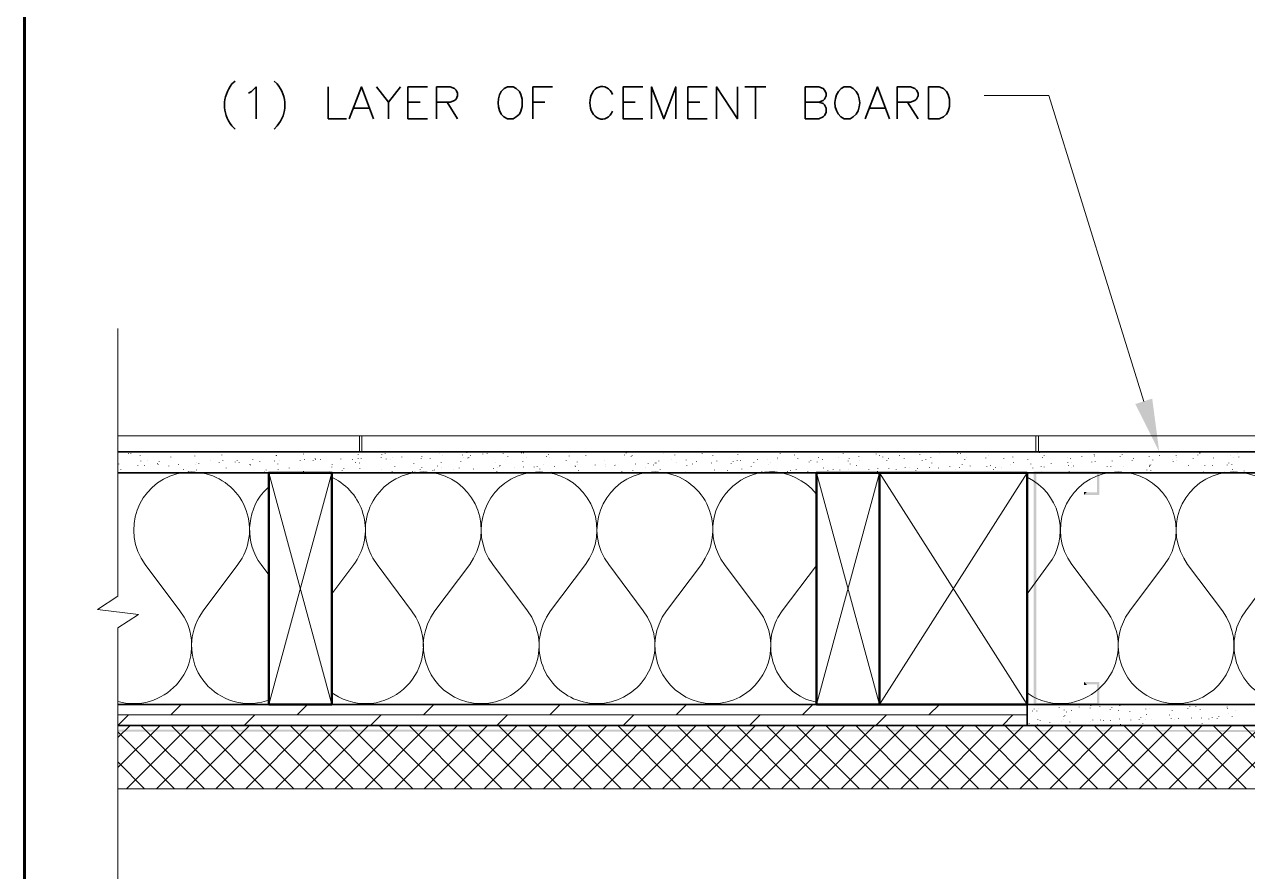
# Model space of a CAD drawing. Header units: inches. Extents: x 5 to 516, y -193 to 129.
# Drawn here: x 9.77 to 24.3, y 15.99 to 26.05 of the extents above; entities that cross this region are included whole.
import ezdxf

# ---------------------------------------------------------------- set-up
doc = ezdxf.new("R2010")
doc.units = ezdxf.units.IN
doc.header["$MEASUREMENT"] = 0
doc.layers.add('PDF_Geometry', color=7, linetype='Continuous')
doc.layers.add('PDF_Solid Fills', color=7, linetype='Continuous')

msp = doc.modelspace()

# ---------------------------------------------------------------- hatches: boundary and pattern name
at = {"layer": 'PDF_Solid Fills', "transparency": 33554559}
for points in [[(21.7569589, 17.9643336), (22.5069589, 17.9943336), (21.7869589, 17.9943336), (21.7569589, 20.7443351)], [(22.5369611, 20.744335), (21.7869611, 20.714335), (22.5069611, 20.714335), (22.5369611, 20.4643338)], [(22.3536251, 20.464335), (22.3836251, 20.494335), (22.3836272, 20.4943338), (22.3836272, 20.5010004), (22.3536272, 20.5010004), (22.3536251, 20.5010017)], [(22.5369611, 20.464335), (22.5069611, 20.494335), (22.3836256, 20.4943338), (22.3536278, 20.464335)], [(22.3536251, 18.2443336), (22.3836251, 18.2143336), (22.5069606, 18.2143348), (22.5369584, 18.2443336)], [(33.6269685, 17.6510006), (33.6269685, 17.6743339), (10.8836331, 17.6776663), (10.8836331, 17.6543339)]]:
    msp.add_hatch(color=256, dxfattribs=at).paths.add_polyline_path(points)

# ---------------------------------------------------------------- linework, layer by layer
at = {"layer": 'PDF_Geometry', "lineweight": 60}
for points in [[(144.7703083, 5.7343364), (144.7703083, 95.731007), (9.7736341, 95.731007), (9.7736341, 5.7343364)], [(136.7703009, 28.2343348), (9.7736273, 28.2343348), (9.7736273, 5.734333), (144.7703015, 5.734333)]]:
    msp.add_lwpolyline(points, dxfattribs=at)
at = {"layer": 'PDF_Geometry', "lineweight": 35}
for points in [[(12.2736275, 25.3776688), (12.2369608, 25.3443355)], [(12.4336346, 25.2343346), (12.4703012, 25.2543346), (12.5236346, 25.3076679), (12.5236346, 24.9310012)], [(12.7369658, 25.3776688), (12.7736324, 25.3443355)], [(13.3803035, 25.3076683), (13.3803035, 24.9310016), (13.5969702, 24.9310016)], [(13.6303035, 24.9310017), (13.7736368, 25.3076684), (13.9169702, 24.9310017)], [(13.9536271, 25.3076683), (14.0969604, 25.1276683), (14.0969604, 24.9310016)], [(14.2369659, 25.3076683), (14.0969659, 25.1276683)], [(14.5602922, 24.9310017), (14.3269588, 24.9310017), (14.3269588, 25.3076684), (14.5602922, 25.3076684)], [(14.6669654, 24.9310017), (14.6669654, 25.3076684), (14.8269654, 25.3076684), (14.8802987, 25.2876684), (14.9002987, 25.2710017), (14.9169654, 25.234335), (14.9169654, 25.2010017), (14.9002987, 25.164335), (14.8802987, 25.1476684), (14.8269654, 25.1276684), (14.6669654, 25.1276684)], [(15.5069584, 24.9310016), (15.5769584, 24.9310016), (15.6136251, 24.9510016), (15.6502917, 24.9843349), (15.6669584, 25.0210016), (15.6836251, 25.0743349), (15.6836251, 25.164335), (15.6669584, 25.2176683), (15.6502917, 25.254335), (15.6136251, 25.2876683), (15.5769584, 25.3076683), (15.5069584, 25.3076683), (15.4702917, 25.2876683), (15.433625, 25.254335)], [(15.8103031, 24.9310017), (15.8103031, 25.3076684), (16.0436365, 25.3076684)], [(17.1136371, 24.9310017), (16.8803038, 24.9310017), (16.8803038, 25.3076684), (17.1136371, 25.3076684)], [(17.2202967, 24.9310017), (17.2202967, 25.3076684), (17.3636301, 24.9310017), (17.5069634, 25.3076684), (17.5069634, 24.9310017)], [(17.8802962, 24.9310017), (17.6502962, 24.9310017), (17.6502962, 25.3076684), (17.8802962, 25.3076684)], [(17.9903028, 24.9310017), (17.9903028, 25.3076684), (18.2403028, 24.9310017), (18.2403028, 25.3076684)], [(18.3269592, 25.3076683), (18.5769592, 25.3076683)], [(18.4536275, 25.3076683), (18.4536275, 24.9310016)], [(19.043634, 24.9310017), (19.043634, 25.3076684), (19.203634, 25.3076684), (19.2569674, 25.2876684), (19.273634, 25.2710017), (19.293634, 25.234335), (19.293634, 25.2010017), (19.273634, 25.164335), (19.2569674, 25.1476684), (19.203634, 25.1276684), (19.043634, 25.1276684)], [(19.6136254, 25.2876683), (19.5769587, 25.3076683), (19.5069587, 25.3076683), (19.470292, 25.2876683), (19.4369587, 25.254335)], [(19.7569587, 24.9310017), (19.9002921, 25.3076684), (20.0436254, 24.9310017)], [(20.133627, 24.9310017), (20.133627, 25.3076684), (20.2936271, 25.3076684), (20.3469604, 25.2876684), (20.3636271, 25.2710017), (20.3836271, 25.234335), (20.3836271, 25.2010017), (20.3636271, 25.164335), (20.3469604, 25.1476684), (20.2936271, 25.1276684), (20.133627, 25.1276684)], [(14.3269588, 25.1276688), (14.4702922, 25.1276688)], [(14.7936337, 25.1276688), (14.916967, 24.9310021)], [(15.8103031, 25.1276688), (15.9536365, 25.1276688)], [(16.8803038, 25.1276688), (17.0236371, 25.1276688)], [(17.6502962, 25.1276688), (17.7936296, 25.1276688)], [(19.2036275, 25.1276688), (19.2569609, 25.1110022), (19.2736275, 25.0943355), (19.2936275, 25.0576688), (19.2936275, 25.0043355), (19.2736275, 24.9676688), (19.2569609, 24.9510021), (19.2036275, 24.9310021), (19.0436275, 24.9310021)], [(20.2569588, 25.1276688), (20.3836254, 24.9310021)], [(13.6836347, 25.0576683), (13.8636347, 25.0576683)], [(19.8103035, 25.0576683), (19.9903035, 25.0576683)], [(12.2369608, 24.8443355), (12.2736275, 24.8076688)], [(12.7736324, 24.8443355), (12.7369658, 24.8076688)], [(19.5069587, 24.9310016), (19.5769587, 24.9310016), (19.6136254, 24.9510016)], [(33.6369647, 20.9776678), (10.8836297, 20.9776678)], [(33.6369647, 20.7276678), (10.8836297, 20.7276678)], [(33.6369647, 17.9776676), (10.8836297, 17.9776676)], [(21.6769621, 17.9776676), (21.6769621, 17.7276676)], [(33.6369647, 17.7276676), (10.8836297, 17.7276676)]]:
    msp.add_lwpolyline(points, dxfattribs=at)
msp.add_lwpolyline([(20.5069588, 24.9310017), (20.5069588, 25.3076684), (20.6336255, 25.3076684), (20.6869588, 25.2876684), (20.7202921, 25.254335), (20.7402921, 25.2176684), (20.7569588, 25.164335), (20.7569588, 25.074335), (20.7402921, 25.0210017), (20.7202921, 24.984335), (20.6869588, 24.9510017), (20.6336255, 24.9310017)], close=True, dxfattribs=at)
at = {"layer": 'PDF_Geometry', "lineweight": 15}
for points in [[(23.0636267, 21.574334), (21.9369599, 25.2076677), (21.16696, 25.2076677)], [(10.8836263, 22.4410011), (10.8836263, 19.2610007), (10.640293, 19.1043341), (11.1269597, 19.0443342), (10.8836263, 18.8876675), (10.8836263, 13.4443336)], [(10.8836263, 21.1643337), (33.6369614, 21.1643337)], [(13.7502986, 21.1643337), (13.7502986, 20.977667)], [(13.7803008, 21.1643337), (13.7803008, 20.977667)], [(21.783638, 21.1643337), (21.783638, 20.977667)], [(21.8136266, 21.1643337), (21.8136266, 20.977667)], [(10.9969618, 20.9743346), (10.9969618, 20.977668)], [(11.0102946, 20.9543354), (11.0102946, 20.9576688)], [(11.0369602, 20.9543354), (11.0369602, 20.9576688)], [(11.1469591, 20.9276665), (11.1469591, 20.9309998)], [(11.4736329, 20.9676682), (11.4736329, 20.9710016)], [(11.5102947, 20.9143337), (11.5102947, 20.917667)], [(11.5436334, 20.9676682), (11.5436334, 20.9710016)], [(11.79697, 20.9243333), (11.79697, 20.9276666)], [(11.9336345, 20.9710014), (11.9336345, 20.9743348)], [(12.1169706, 20.9376677), (12.1169706, 20.9410011)], [(12.2902969, 20.9710014), (12.2902969, 20.9743348)], [(12.7636313, 20.9276665), (12.7636313, 20.9309998)], [(12.7669679, 20.9343345), (12.7669679, 20.9376679)], [(13.0869685, 20.9476673), (13.0869685, 20.9510007)], [(13.7369658, 20.9443341), (13.7369658, 20.9476675)], [(14.016968, 20.9443341), (14.016968, 20.9476675)], [(14.0569664, 20.9576686), (14.0569664, 20.961002)], [(14.1469594, 20.9110005), (14.1469594, 20.9143338)], [(14.2536353, 20.9143337), (14.2536353, 20.917667)], [(14.4936255, 20.9210001), (14.4936255, 20.9243334)], [(14.7069637, 20.9510022), (14.7069637, 20.9543356)], [(14.7336293, 20.9310014), (14.7336293, 20.9343347)], [(14.9736331, 20.9376677), (14.9736331, 20.9410011)], [(14.9903025, 20.9110005), (14.9903025, 20.9143338)], [(15.0269643, 20.964335), (15.0269643, 20.9676684)], [(15.0702993, 20.9276665), (15.0702993, 20.9309998)], [(15.21696, 20.9476673), (15.21696, 20.9510007)], [(15.2669681, 20.9576686), (15.2669681, 20.961002)], [(15.4569638, 20.9543354), (15.4569638, 20.9576688)], [(15.5136316, 20.9176669), (15.5136316, 20.9210002)], [(15.6769617, 20.9610018), (15.6769617, 20.9643352)], [(15.6969676, 20.9610018), (15.6969676, 20.9643352)], [(15.736966, 20.9110005), (15.736966, 20.9143338)], [(15.9369579, 20.9710014), (15.9369579, 20.9743348)], [(15.9736332, 20.9210001), (15.9736332, 20.9243334)], [(15.9936256, 20.9443341), (15.9936256, 20.9476675)], [(15.9969622, 20.9743346), (15.9969622, 20.977668)], [(16.0069584, 20.9110005), (16.0069584, 20.9143338)], [(16.1802983, 20.9776678), (16.1802983, 20.9810012)], [(16.2403026, 20.9243333), (16.2403026, 20.9276666)], [(16.4369579, 20.9343345), (16.4369579, 20.9376679)], [(16.5202913, 20.9743346), (16.5202913, 20.977668)], [(16.6469596, 20.9710014), (16.6469596, 20.9743348)], [(16.8969596, 20.9376677), (16.8969596, 20.9410011)], [(16.9169656, 20.9610018), (16.9169656, 20.9643352)], [(16.9769699, 20.9210001), (16.9769699, 20.9243334)], [(16.9903027, 20.9276665), (16.9903027, 20.9309998)], [(17.3636344, 20.9510022), (17.3636344, 20.9543356)], [(17.4936258, 20.9376677), (17.4936258, 20.9410011)], [(17.8202995, 20.9543354), (17.8202995, 20.9576688)], [(17.9469678, 20.9276665), (17.9469678, 20.9309998)], [(18.2436258, 20.9410009), (18.2436258, 20.9443343)], [(18.2869608, 20.9676682), (18.2869608, 20.9710016)], [(18.7436259, 20.9710014), (18.7436259, 20.9743348)], [(18.7469624, 20.9543354), (18.7469624, 20.9576688)], [(18.9169657, 20.9376677), (18.9169657, 20.9410011)], [(19.4402947, 20.9110005), (19.4402947, 20.9143338)], [(19.4936259, 20.9576686), (19.4936259, 20.961002)], [(19.6802986, 20.9176669), (19.6802986, 20.9210002)], [(19.8869636, 20.9476673), (19.8869636, 20.9510007)], [(19.9236254, 20.9276665), (19.9236254, 20.9309998)], [(19.9669604, 20.9143337), (19.9669604, 20.917667)], [(20.0002991, 20.9676682), (20.0002991, 20.9710016)], [(20.1636292, 20.9343345), (20.1636292, 20.9376679)], [(20.403633, 20.9443341), (20.403633, 20.9476675)], [(20.6436369, 20.9510022), (20.6436369, 20.9543356)], [(20.7469626, 20.9710014), (20.7469626, 20.9743348)], [(20.8536249, 20.9576686), (20.8536249, 20.961002)], [(20.8869637, 20.9576686), (20.8869637, 20.961002)], [(20.9569642, 20.9110005), (20.9569642, 20.9143338)], [(21.1269675, 20.9676682), (21.1269675, 20.9710016)], [(21.2202971, 20.9310014), (21.2202971, 20.9343347)], [(21.3669713, 20.9743346), (21.3669713, 20.977668)], [(21.5069589, 20.9143337), (21.5069589, 20.917667)], [(21.8236364, 20.964335), (21.8236364, 20.9676684)], [(21.8803042, 20.9276665), (21.8803042, 20.9309998)], [(22.1569698, 20.9110005), (22.1569698, 20.9143338)], [(22.3269595, 20.9176669), (22.3269595, 20.9210002)], [(22.4736337, 20.9443341), (22.4736337, 20.9476675)], [(22.4769703, 20.9243333), (22.4769703, 20.9276666)], [(22.7836381, 20.9210001), (22.7836381, 20.9243334)], [(22.7936343, 20.9743346), (22.7936343, 20.977668)], [(22.8069671, 20.9443341), (22.8069671, 20.9476675)], [(23.1269677, 20.9210001), (23.1269677, 20.9243334)], [(23.2502994, 20.9343345), (23.2502994, 20.9376679)], [(23.4469682, 20.9343345), (23.4469682, 20.9376679)], [(23.4469682, 20.9110005), (23.4469682, 20.9143338)], [(23.7069645, 20.9376677), (23.7069645, 20.9410011)], [(23.7269704, 20.9576686), (23.7269704, 20.961002)], [(23.7302935, 20.9610018), (23.7302935, 20.9643352)], [(24.0969656, 20.9310014), (24.0969656, 20.9343347)], [(24.1336274, 20.9110005), (24.1336274, 20.9143338)], [(24.1736257, 20.9510022), (24.1736257, 20.9543356)], [(24.1936317, 20.9143337), (24.1936317, 20.917667)], [(10.8936361, 20.8310003), (10.8936361, 20.8343337)], [(10.9169651, 20.7643347), (10.9169651, 20.767668)], [(11.1202935, 20.8110011), (11.1202935, 20.8143345)], [(11.1569689, 20.864334), (11.1569689, 20.8676673)], [(11.1969673, 20.8143343), (11.1969673, 20.8176677)], [(11.2302925, 20.8676689), (11.2302925, 20.8710022)], [(11.3536242, 20.8343335), (11.3536242, 20.8376669)], [(11.3602974, 20.8210007), (11.3602974, 20.8243341)], [(11.3736301, 20.8576676), (11.3736301, 20.8610009)], [(11.4869657, 20.8076679), (11.4869657, 20.8110013)], [(11.6036242, 20.8276671), (11.6036242, 20.8310005)], [(11.6636285, 20.7676679), (11.6636285, 20.7710012)], [(11.8103028, 20.8243339), (11.8103028, 20.8276673)], [(11.820299, 20.847668), (11.820299, 20.8510013)], [(11.843628, 20.8343335), (11.843628, 20.8376669)], [(11.9769695, 20.8676689), (11.9769695, 20.8710022)], [(12.0836318, 20.8443331), (12.0836318, 20.8476665)], [(12.1269668, 20.8743353), (12.1269668, 20.8776686)], [(12.1703018, 20.7810007), (12.1703018, 20.784334)], [(12.2769641, 20.8543344), (12.2769641, 20.8576677)], [(12.3002931, 20.8743353), (12.3002931, 20.8776686)], [(12.3236356, 20.8510012), (12.3236356, 20.8543345)], [(12.450304, 20.8276671), (12.450304, 20.8310005)], [(12.4569636, 20.8176675), (12.4569636, 20.8210009)], [(12.4836292, 20.8810017), (12.4836292, 20.884335)], [(12.5669625, 20.8610008), (12.5669625, 20.8643341)], [(12.7436254, 20.864334), (12.7436254, 20.8676673)], [(12.7803007, 20.8310003), (12.7803007, 20.8343337)], [(12.7869603, 20.7676679), (12.7869603, 20.7710012)], [(12.8069663, 20.8676689), (12.8069663, 20.8710022)], [(12.9169652, 20.7810007), (12.9169652, 20.784334)], [(13.0469701, 20.8743353), (13.0469701, 20.8776686)], [(13.0969647, 20.8810017), (13.0969647, 20.884335)], [(13.200304, 20.8710021), (13.200304, 20.8743354)], [(13.223633, 20.8943345), (13.223633, 20.8976678)], [(13.2302926, 20.8843349), (13.2302926, 20.8876682)], [(13.290297, 20.8843349), (13.290297, 20.8876682)], [(13.4236249, 20.7943351), (13.4236249, 20.7976685)], [(13.4269615, 20.8276671), (13.4269615, 20.8310005)], [(13.5303008, 20.8910013), (13.5303008, 20.8943346)], [(13.5669626, 20.7743343), (13.5669626, 20.7776676)], [(13.6669653, 20.8810017), (13.6669653, 20.884335)], [(13.7036271, 20.8443331), (13.7036271, 20.8476665)], [(13.7369658, 20.8943345), (13.7369658, 20.8976678)], [(13.7502986, 20.8409999), (13.7502986, 20.8443333)], [(13.7569582, 20.7776675), (13.7569582, 20.7810008)], [(13.770291, 20.8976677), (13.770291, 20.901001)], [(14.0102949, 20.9076673), (14.0102949, 20.9110006)], [(14.0669626, 20.8910013), (14.0669626, 20.8943346)], [(14.1236304, 20.8876681), (14.1236304, 20.8910014)], [(14.1703019, 20.7976683), (14.1703019, 20.8010017)], [(14.3969594, 20.8376667), (14.3969594, 20.8410001)], [(14.4702965, 20.7676679), (14.4702965, 20.7710012)], [(14.4836293, 20.8976677), (14.4836293, 20.901001)], [(14.4903025, 20.7910019), (14.4903025, 20.7943353)], [(14.5902916, 20.8976677), (14.5902916, 20.901001)], [(14.6769616, 20.8076679), (14.6769616, 20.8110013)], [(14.7202965, 20.8510012), (14.7202965, 20.8543345)], [(14.7269697, 20.7843356), (14.7269697, 20.7876689)], [(14.9336348, 20.7810007), (14.9336348, 20.784334)], [(14.9536272, 20.8576676), (14.9536272, 20.8610009)], [(15.0369605, 20.9010009), (15.0369605, 20.9043342)], [(15.0502933, 20.9043341), (15.0502933, 20.9076674)], [(15.1036245, 20.7710011), (15.1036245, 20.7743344)], [(15.3436283, 20.7776675), (15.3436283, 20.7810008)], [(15.3669709, 20.847668), (15.3669709, 20.8510013)], [(15.3936364, 20.7843356), (15.3936364, 20.7876689)], [(15.4136288, 20.8076679), (15.4136288, 20.8110013)], [(15.423625, 20.8110011), (15.423625, 20.8143345)], [(15.5869687, 20.7843356), (15.5869687, 20.7876689)], [(15.6902944, 20.8610008), (15.6902944, 20.8643341)], [(15.6969676, 20.7943351), (15.6969676, 20.7976685)], [(15.826959, 20.7943351), (15.826959, 20.7976685)], [(15.8602977, 20.7976683), (15.8602977, 20.8010017)], [(15.8936365, 20.7710011), (15.8936365, 20.7743344)], [(15.9302983, 20.8243339), (15.9302983, 20.8276673)], [(16.0669628, 20.8010015), (16.0669628, 20.8043349)], [(16.2069639, 20.8710021), (16.2069639, 20.8743354)], [(16.3103032, 20.8076679), (16.3103032, 20.8110013)], [(16.3169628, 20.8010015), (16.3169628, 20.8043349)], [(16.3369688, 20.8543344), (16.3369688, 20.8576677)], [(16.3369688, 20.8243339), (16.3369688, 20.8276673)], [(16.5502934, 20.8176675), (16.5502934, 20.8210009)], [(16.6602924, 20.8676689), (16.6602924, 20.8710022)], [(16.6669655, 20.8043347), (16.6669655, 20.8076681)], [(16.6769617, 20.8243339), (16.6769617, 20.8276673)], [(16.7836376, 20.8143343), (16.7836376, 20.8176677)], [(16.7902972, 20.8243339), (16.7902972, 20.8276673)], [(17.0303011, 20.8310003), (17.0303011, 20.8343337)], [(17.1469596, 20.7843356), (17.1469596, 20.7876689)], [(17.1802984, 20.8376667), (17.1802984, 20.8410001)], [(17.2403027, 20.8176675), (17.2403027, 20.8210009)], [(17.2636317, 20.8409999), (17.2636317, 20.8443333)], [(17.2736279, 20.8409999), (17.2736279, 20.8443333)], [(17.3069667, 20.864334), (17.3069667, 20.8676673)], [(17.3202995, 20.7643347), (17.3202995, 20.767668)], [(17.4603006, 20.8876681), (17.4603006, 20.8910014)], [(17.5136317, 20.847668), (17.5136317, 20.8510013)], [(17.6303038, 20.8776685), (17.6303038, 20.8810018)], [(17.6369634, 20.8143343), (17.6369634, 20.8176677)], [(17.706964, 20.8310003), (17.706964, 20.8343337)], [(17.7536355, 20.8576676), (17.7536355, 20.8610009)], [(17.9302984, 20.8409999), (17.9302984, 20.8443333)], [(17.9936258, 20.864334), (17.9936258, 20.8676673)], [(18.1636291, 20.8343335), (18.1636291, 20.8376669)], [(18.1869581, 20.8576676), (18.1869581, 20.8610009)], [(18.2369662, 20.8710021), (18.2369662, 20.8743354)], [(18.2769646, 20.8743353), (18.2769646, 20.8776686)], [(18.2902974, 20.7710011), (18.2902974, 20.7743344)], [(18.4002963, 20.8010015), (18.4002963, 20.8043349)], [(18.4336351, 20.8510012), (18.4336351, 20.8543345)], [(18.47697, 20.8810017), (18.47697, 20.884335)], [(18.5969651, 20.8876681), (18.5969651, 20.8910014)], [(18.6069613, 20.8243339), (18.6069613, 20.8276673)], [(18.6303039, 20.847668), (18.6303039, 20.8510013)], [(18.7136372, 20.9010009), (18.7136372, 20.9043342)], [(18.7169603, 20.8876681), (18.7169603, 20.8910014)], [(18.9369581, 20.7676679), (18.9369581, 20.7710012)], [(18.9569641, 20.8943345), (18.9569641, 20.8976678)], [(19.090292, 20.8543344), (19.090292, 20.8576677)], [(19.110298, 20.8743353), (19.110298, 20.8776686)], [(19.1836351, 20.8543344), (19.1836351, 20.8576677)], [(19.2003045, 20.9043341), (19.2003045, 20.9076674)], [(19.2469625, 20.8843349), (19.2469625, 20.8876682)], [(19.2602953, 20.7810007), (19.2602953, 20.784334)], [(19.3736308, 20.7676679), (19.3736308, 20.7710012)], [(19.5536303, 20.864334), (19.5536303, 20.8676673)], [(19.5669631, 20.8976677), (19.5669631, 20.901001)], [(19.5769593, 20.8310003), (19.5769593, 20.8343337)], [(19.653633, 20.8143343), (19.653633, 20.8176677)], [(19.6869582, 20.8676689), (19.6869582, 20.8710022)], [(19.7969707, 20.7676679), (19.7969707, 20.7710012)], [(19.9069696, 20.7776675), (19.9069696, 20.7810008)], [(20.0136319, 20.8710021), (20.0136319, 20.8743354)], [(20.0336379, 20.8943345), (20.0336379, 20.8976678)], [(20.0369609, 20.7776675), (20.0369609, 20.7810008)], [(20.1236308, 20.7676679), (20.1236308, 20.7710012)], [(20.2169604, 20.8943345), (20.2169604, 20.8976678)], [(20.2302932, 20.7910019), (20.2302932, 20.7943353)], [(20.2769647, 20.7843356), (20.2769647, 20.7876689)], [(20.3769675, 20.7743343), (20.3769675, 20.7776676)], [(20.4336352, 20.8710021), (20.4336352, 20.8743354)], [(20.4769702, 20.8810017), (20.4769702, 20.884335)], [(20.5202916, 20.7910019), (20.5202916, 20.7943353)], [(20.536961, 20.9076673), (20.536961, 20.9110006)], [(20.5469707, 20.8409999), (20.5469707, 20.8443333)], [(20.6269675, 20.7810007), (20.6269675, 20.784334)], [(20.7602954, 20.8010015), (20.7602954, 20.8043349)], [(20.8769675, 20.7876688), (20.8769675, 20.7910021)], [(20.9069697, 20.8276671), (20.9069697, 20.8310005)], [(20.9369583, 20.8876681), (20.9369583, 20.8910014)], [(20.9402949, 20.8810017), (20.9402949, 20.884335)], [(21.0002992, 20.8076679), (21.0002992, 20.8110013)], [(21.1869583, 20.9010009), (21.1869583, 20.9043342)], [(21.2003047, 20.8010015), (21.2003047, 20.8043349)], [(21.2436261, 20.8143343), (21.2436261, 20.8176677)], [(21.2803014, 20.7676679), (21.2803014, 20.7710012)], [(21.3036304, 20.7910019), (21.3036304, 20.7943353)], [(21.3736309, 20.7843356), (21.3736309, 20.7876689)], [(21.4002965, 20.8976677), (21.4002965, 20.901001)], [(21.4836299, 20.8243339), (21.4836299, 20.8276673)], [(21.5169686, 20.8510012), (21.5169686, 20.8543345)], [(21.6869583, 20.8843349), (21.6869583, 20.8876682)], [(21.7236337, 20.8310003), (21.7236337, 20.8343337)], [(21.7469627, 20.7810007), (21.7469627, 20.784334)], [(21.8469654, 20.7976683), (21.8469654, 20.8010017)], [(21.8602982, 20.9043341), (21.8602982, 20.9076674)], [(21.8803042, 20.7943351), (21.8803042, 20.7976685)], [(21.9636375, 20.8376667), (21.9636375, 20.8410001)], [(22.1602928, 20.8443331), (22.1602928, 20.8476665)], [(22.1703026, 20.8110011), (22.1703026, 20.8143345)], [(22.1936316, 20.8976677), (22.1936316, 20.901001)], [(22.2036278, 20.7843356), (22.2036278, 20.7876689)], [(22.2069643, 20.847668), (22.2069643, 20.8510013)], [(22.2269703, 20.8076679), (22.2269703, 20.8110013)], [(22.4469682, 20.8543344), (22.4469682, 20.8576677)], [(22.4869665, 20.8610008), (22.4869665, 20.8643341)], [(22.6269676, 20.7976683), (22.6269676, 20.8010017)], [(22.6703026, 20.7976683), (22.6703026, 20.8010017)], [(22.6869584, 20.864334), (22.6869584, 20.8676673)], [(22.8169633, 20.8043347), (22.8169633, 20.8076681)], [(22.9269622, 20.8710021), (22.9269622, 20.8743354)], [(22.940295, 20.8976677), (22.940295, 20.901001)], [(23.1303043, 20.8010015), (23.1303043, 20.8043349)], [(23.1336273, 20.8110011), (23.1336273, 20.8143345)], [(23.1403005, 20.8176675), (23.1403005, 20.8210009)], [(23.1502967, 20.8243339), (23.1502967, 20.8276673)], [(23.1703026, 20.8776685), (23.1703026, 20.8810018)], [(23.4102929, 20.8876681), (23.4102929, 20.8910014)], [(23.4136295, 20.8576676), (23.4136295, 20.8610009)], [(23.4569644, 20.8676689), (23.4569644, 20.8710022)], [(23.593629, 20.8143343), (23.593629, 20.8176677)], [(23.6502967, 20.8943345), (23.6502967, 20.8976678)], [(23.7869612, 20.8143343), (23.7869612, 20.8176677)], [(23.8803043, 20.8110011), (23.8803043, 20.8143345)], [(23.8903005, 20.9010009), (23.8903005, 20.9043342)], [(24.0536306, 20.8176675), (24.0536306, 20.8210009)], [(24.0736366, 20.8409999), (24.0736366, 20.8443333)], [(24.1102984, 20.8276671), (24.1102984, 20.8310005)], [(24.1169716, 20.7643347), (24.1169716, 20.767668)], [(11.7202963, 20.7376674), (11.7202963, 20.7410007)], [(11.8169624, 20.7576666), (11.8169624, 20.7609999)], [(12.1636286, 20.7276678), (12.1636286, 20.7310011)], [(12.6236302, 20.7343342), (12.6236302, 20.7376675)], [(12.6436362, 20.7576666), (12.6436362, 20.7609999)], [(12.6736248, 20.7276678), (13.4236249, 17.9776676)], [(13.4236249, 20.7276678), (12.6736248, 17.9776676)], [(13.0869685, 20.7443338), (13.0869685, 20.7476671)], [(13.3902997, 20.7410006), (13.3902997, 20.7443339)], [(13.5469702, 20.7510002), (13.5469702, 20.7543335)], [(13.9002959, 20.731001), (13.9002959, 20.7343343)], [(14.0102949, 20.7609998), (14.0102949, 20.7643331)], [(14.1402997, 20.7376674), (14.1402997, 20.7410007)], [(14.3803036, 20.7443338), (14.3803036, 20.7476671)], [(14.4102922, 20.7343342), (14.4102922, 20.7376675)], [(14.6236304, 20.7543334), (14.6236304, 20.7576667)], [(14.6436364, 20.7576666), (14.6436364, 20.7609999)], [(14.8636342, 20.7609998), (14.8636342, 20.7643331)], [(15.0569665, 20.731001), (15.0569665, 20.7343343)], [(15.3803036, 20.7443338), (15.3803036, 20.7476671)], [(15.9736245, 20.731), (15.8836245, 20.7376668), (15.7936245, 20.731)], [(16.0269644, 20.7410006), (16.0269644, 20.7443339)], [(16.3503016, 20.7543334), (16.3503016, 20.7576667)], [(16.866971, 20.7376674), (16.866971, 20.7410007)], [(16.9969623, 20.7510002), (16.9969623, 20.7543335)], [(17.616971, 20.7410006), (17.616971, 20.7443339)], [(17.9669602, 20.7576666), (17.9669602, 20.7609999)], [(18.1202941, 20.7510002), (18.1202941, 20.7543335)], [(18.5303012, 20.7376674), (18.5303012, 20.7410007)], [(18.5936286, 20.7276678), (18.5936286, 20.7310011)], [(18.8336324, 20.7376674), (18.8336324, 20.7410007)], [(18.8702942, 20.7543334), (18.8702942, 20.7576667)], [(18.9736335, 20.7276678), (18.9736335, 20.7310011)], [(19.0736362, 20.7443338), (19.0736362, 20.7476671)], [(19.1769619, 17.9776676), (19.926962, 20.7276678), (21.6769621, 17.9776676)], [(21.6769621, 20.7276678), (19.926962, 17.9776676), (19.1769619, 20.7276678)], [(19.3136264, 20.7543334), (19.3136264, 20.7576667)], [(19.4336351, 20.7343342), (19.4336351, 20.7376675)], [(19.4536275, 20.7576666), (19.4536275, 20.7609999)], [(19.5569668, 20.7609998), (19.5569668, 20.7643331)], [(19.9002964, 20.7443338), (19.9002964, 20.7476671)], [(20.3569615, 20.7510002), (20.3569615, 20.7543335)], [(20.5936287, 20.7276678), (20.5936287, 20.7310011)], [(20.8236363, 20.7609998), (20.8236363, 20.7643331)], [(21.2069643, 20.7343342), (21.2069643, 20.7376675)], [(21.7536288, 20.631002), (21.6769621, 20.6743353)], [(21.8469654, 20.7410006), (21.8469654, 20.7443339)], [(22.1769622, 20.7443338), (22.1769622, 20.7476671)], [(22.8502934, 20.731), (22.7602934, 20.7376668), (22.6702934, 20.731)], [(23.1003021, 20.7576666), (23.1003021, 20.7609999)], [(23.1469601, 20.7543334), (23.1469601, 20.7576667)], [(23.7736284, 20.7343342), (23.7736284, 20.7376675)], [(24.0169688, 20.7410006), (24.0169688, 20.7443339)], [(24.2569591, 20.747667), (24.2569591, 20.7510003)], [(19.1769619, 20.4743346), (19.1169619, 20.5410013)], [(11.1602925, 19.7143333), (11.2069591, 19.6376666), (11.6202925, 19.0876666)], [(15.1069594, 19.7143333), (15.0602928, 19.6376666), (14.6469594, 19.0876666), (14.5969594, 19.0143332), (14.5602927, 18.9309999)], [(15.2836245, 19.7143333), (15.3336245, 19.6376666), (15.7469579, 19.0876666)], [(16.6602929, 19.7143333), (16.7102929, 19.6376666), (17.1202929, 19.0876666)], [(18.0836285, 19.6376678), (18.4969619, 19.0876679)], [(21.6769621, 19.2910018), (21.9336288, 19.6376685)], [(22.1602933, 19.7143333), (22.2102933, 19.6376666), (22.6236267, 19.0876666)], [(23.5369617, 19.7143333), (23.5836284, 19.6376666), (23.9969618, 19.0876666)], [(18.5836264, 18.9309999), (18.5469598, 19.0143332), (18.4969597, 19.0876666)], [(22.6702955, 19.0143339), (22.6236289, 19.0876672)], [(24.0836269, 18.9309999), (24.0469602, 19.0143332), (23.9969601, 19.0876666)], [(13.4236249, 18.1143338), (13.5002916, 18.0676671)], [(21.6769621, 18.1143338), (21.7502955, 18.0676671)], [(11.5102947, 17.8543342), (11.633628, 17.9776675)], [(13.0102948, 17.8543342), (13.1336281, 17.9776675)], [(14.5102949, 17.8543342), (14.6336282, 17.9776675)], [(16.010295, 17.8543342), (16.1336284, 17.9776675)], [(17.5102951, 17.8543342), (17.6336285, 17.9776675)], [(17.8569597, 17.9943332), (17.9469597, 17.9876665), (18.0369597, 17.9943332)], [(19.0102953, 17.8543342), (19.1336286, 17.9776675)], [(20.5102954, 17.8543342), (20.6369621, 17.9776675)], [(21.7403031, 17.8976674), (21.7403031, 17.9010008)], [(21.7602955, 17.9209998), (21.7602955, 17.9243332)], [(21.7936342, 17.8976674), (21.7936342, 17.9010008)], [(21.8169632, 17.9276662), (21.8169632, 17.9309996)], [(21.9569643, 17.9776676), (21.9569643, 17.9810009)], [(22.056967, 17.9376675), (22.056967, 17.9410008)], [(22.1169714, 17.9110002), (22.1169714, 17.9143336)], [(22.14696, 17.8876678), (22.14696, 17.8910012)], [(22.2069643, 17.907667), (22.2069643, 17.9110004)], [(22.2969709, 17.9443339), (22.2969709, 17.9476672)], [(22.4269622, 17.9343343), (22.4269622, 17.9376676)], [(22.4336354, 17.9610016), (22.4336354, 17.9643349)], [(22.5402977, 17.9543352), (22.5402977, 17.9576685)], [(22.6636294, 17.9143334), (22.6636294, 17.9176668)], [(22.6836354, 17.9376675), (22.6836354, 17.9410008)], [(22.7636321, 17.907667), (22.7636321, 17.9110004)], [(22.7803015, 17.9610016), (22.7803015, 17.9643349)], [(22.8969601, 17.891001), (22.8969601, 17.8943344)], [(23.0202918, 17.967668), (23.0202918, 17.9710013)], [(23.0869693, 17.9209998), (23.0869693, 17.9243332)], [(23.1303043, 17.9276662), (23.1303043, 17.9309996)], [(23.2602956, 17.9776676), (23.2602956, 17.9810009)], [(23.4002967, 17.9010006), (23.4002967, 17.904334)], [(23.4036333, 17.9710012), (23.4036333, 17.9743345)], [(23.5869693, 17.9310011), (23.5869693, 17.9343344)], [(23.6102983, 17.9543352), (23.6102983, 17.9576685)], [(23.6802989, 17.951002), (23.6802989, 17.9543353)], [(23.7336301, 17.9176666), (23.7336301, 17.921)], [(24.0536306, 17.9443339), (24.0536306, 17.9476672)], [(24.0569672, 17.9310011), (24.0569672, 17.9343344)], [(24.0636268, 17.8643338), (24.0636268, 17.8676671)], [(24.1469602, 17.9043338), (24.1469602, 17.9076672)], [(10.8836263, 17.8543342), (21.6769605, 17.8543342)], [(10.8836263, 17.7276676), (11.010293, 17.8543342)], [(11.3836263, 17.7276676), (10.8836263, 17.2310009)], [(11.026964, 17.7276676), (10.8836307, 17.5843342)], [(11.7369657, 17.7276676), (10.9869656, 16.9776675)], [(11.1569689, 17.7276676), (11.9103023, 16.9776675)], [(12.0902914, 17.7276676), (11.3402914, 16.9776675)], [(11.5136312, 17.7276676), (12.2636313, 16.9776675)], [(12.4436308, 17.7276676), (11.6936307, 16.9776675)], [(11.8669706, 17.7276676), (12.6169706, 16.9776675)], [(11.8836264, 17.7276676), (11.8836264, 17.7310009)], [(12.7969701, 17.7276676), (12.04697, 16.9776675)], [(12.2202963, 17.7276676), (12.9702964, 16.9776675)], [(12.3836264, 17.7276676), (12.5102931, 17.8543342)], [(13.1502959, 17.7276676), (12.4002958, 16.9776675)], [(12.5736357, 17.7276676), (13.3236357, 16.9776675)], [(13.5036352, 17.7276676), (12.7536351, 16.9776675)], [(12.9269614, 17.7276676), (13.6769615, 16.9776675)], [(13.856961, 17.7276676), (13.1069609, 16.9776675)], [(13.2803008, 17.7276676), (14.0303008, 16.9776675)], [(13.3836265, 17.7276676), (13.3836265, 17.7310009)], [(14.2103003, 17.7276676), (13.4603002, 16.9776675)], [(13.6336265, 17.7276676), (14.3836266, 16.9776675)], [(14.5636261, 17.7276676), (13.813626, 16.9776675)], [(13.8836265, 17.7276676), (14.0102932, 17.8543342)], [(13.9869659, 17.7276676), (14.7369659, 16.9776675)], [(14.9169654, 17.7276676), (14.1669653, 16.9776675)], [(14.3402916, 17.7276676), (15.0902917, 16.9776675)], [(15.2702912, 17.7276676), (14.5202911, 16.9776675)], [(14.693631, 17.7276676), (15.443631, 16.9776675)], [(15.6236305, 17.7276676), (14.8736304, 16.9776675)], [(14.8836266, 17.7276676), (14.8836266, 17.7310009)], [(15.0469703, 17.7276676), (15.7969703, 16.9776675)], [(15.9802928, 17.7276676), (15.2302928, 16.9776675)], [(15.3836267, 17.7276676), (15.5102933, 17.8543342)], [(15.4002961, 17.7276676), (16.1502961, 16.9776675)], [(16.3336322, 17.7276676), (15.5836321, 16.9776675)], [(15.7569584, 17.7276676), (16.5069585, 16.9776675)], [(16.6869579, 17.7276676), (15.9369579, 16.9776675)], [(16.1102977, 17.7276676), (16.8602978, 16.9776675)], [(17.0402973, 17.7276676), (16.2902972, 16.9776675)], [(16.3836267, 17.7276676), (16.3836267, 17.7310009)], [(16.4636371, 17.7276676), (17.2136371, 16.9776675)], [(17.3936366, 17.7276676), (16.6436365, 16.9776675)], [(16.8169628, 17.7276676), (17.5669629, 16.9776675)], [(16.8836268, 17.7276676), (17.0102935, 17.8543342)], [(17.7469624, 17.7276676), (16.9969623, 16.9776675)], [(17.1703022, 17.7276676), (17.9203022, 16.9776675)], [(18.1003017, 17.7276676), (17.3503016, 16.9776675)], [(17.5236279, 17.7276676), (18.273628, 16.9776675)], [(18.4536275, 17.7276676), (17.7036274, 16.9776675)], [(17.8769673, 17.7276676), (18.6269673, 16.9776675)], [(17.8836269, 17.7276676), (17.8836269, 17.7310009)], [(18.8069668, 17.7276676), (18.0569667, 16.9776675)], [(18.230293, 17.7276676), (18.9802931, 16.9776675)], [(18.3836269, 17.7276676), (18.5102936, 17.8543342)], [(19.1602926, 17.7276676), (18.4102925, 16.9776675)], [(18.5836324, 17.7276676), (19.3336324, 16.9776675)], [(19.5136319, 17.7276676), (18.7636318, 16.9776675)], [(18.9369581, 17.7276676), (19.6869582, 16.9776675)], [(19.8669712, 17.7276676), (19.1169712, 16.9776675)], [(19.2902974, 17.7276676), (20.0402975, 16.9776675)], [(19.383627, 17.7276676), (19.383627, 17.7310009)], [(20.2236336, 17.7276676), (19.4703002, 16.9776675)], [(19.6436368, 17.7276676), (20.3936368, 16.9776675)], [(20.5769593, 17.7276676), (19.8269593, 16.9776675)], [(19.883627, 17.7276676), (20.0102937, 17.8543342)], [(19.9969625, 17.7276676), (20.7502959, 16.9776675)], [(20.9302987, 17.7276676), (20.1802986, 16.9776675)], [(20.3536249, 17.7276676), (21.103625, 16.9776675)], [(21.283638, 17.7276676), (20.5336379, 16.9776675)], [(20.7069642, 17.7276676), (21.4569643, 16.9776675)], [(20.8869637, 17.7276676), (20.8869637, 17.7310009)], [(21.6369638, 17.7276676), (20.8869637, 16.9776675)], [(21.0603036, 17.7276676), (21.8103036, 16.9776675)], [(21.9903031, 17.7276676), (21.240303, 16.9776675)], [(21.3869637, 17.7276676), (21.5102971, 17.8543342)], [(21.4136293, 17.7276676), (22.1636294, 16.9776675)], [(22.3436289, 17.7276676), (21.5936288, 16.9776675)], [(21.7036277, 17.7509999), (21.7036277, 17.7543333)], [(21.7669687, 17.7276676), (22.5169687, 16.9776675)], [(21.8002938, 17.734334), (21.8002938, 17.7376673)], [(21.806967, 17.7976681), (21.806967, 17.8010014)], [(21.8169632, 17.7310008), (21.8169632, 17.7343341)], [(21.8336326, 17.7876685), (21.8336326, 17.7910018)], [(21.9469681, 17.7609995), (21.9469681, 17.7643329)], [(22.6969682, 17.7276676), (21.9469681, 16.9776675)], [(22.0836326, 17.7776672), (22.0836326, 17.7810006)], [(22.1069616, 17.8010013), (22.1069616, 17.8043346)], [(22.1136348, 17.8343333), (22.1136348, 17.8376666)], [(22.1202944, 17.7276676), (22.8702945, 16.9776675)], [(22.1269676, 17.8476678), (22.1269676, 17.8510011)], [(22.1869584, 17.7676676), (22.1869584, 17.771001)], [(23.0502939, 17.7276676), (22.3002939, 16.9776675)], [(22.4269622, 17.7776672), (22.4269622, 17.7810006)], [(22.4569644, 17.7910017), (22.4569644, 17.794335)], [(22.4736337, 17.7276676), (23.2236338, 16.9776675)], [(22.5502939, 17.7910017), (22.5502939, 17.794335)], [(22.5836327, 17.7876685), (22.5836327, 17.7910018)], [(23.4036333, 17.7276676), (22.6536332, 16.9776675)], [(22.666966, 17.7843353), (22.666966, 17.7876686)], [(22.7769649, 17.8043345), (22.7769649, 17.8076678)], [(22.7869611, 17.7410003), (22.7869611, 17.7443337)], [(22.8269595, 17.7276676), (23.5769596, 16.9776675)], [(22.9102929, 17.7910017), (22.9102929, 17.794335)], [(23.006959, 17.7943349), (23.006959, 17.7976682)], [(23.756959, 17.7276676), (23.006959, 16.9776675)], [(23.0303015, 17.8176673), (23.0303015, 17.8210006)], [(23.0536305, 17.7476667), (23.0536305, 17.7510001)], [(23.0869693, 17.8010013), (23.0869693, 17.8043346)], [(23.0969655, 17.8543342), (23.0969655, 17.8576675)], [(23.1502967, 17.8010013), (23.1502967, 17.8043346)], [(23.1802988, 17.7276676), (23.9302989, 16.9776675)], [(24.1102984, 17.7276676), (23.3602983, 16.9776675)], [(23.3669715, 17.851001), (23.3669715, 17.8543343)], [(23.3903005, 17.8076677), (23.3903005, 17.811001)], [(23.4269623, 17.8010013), (23.4269623, 17.8043346)], [(23.4736338, 17.8076677), (23.4736338, 17.811001)], [(23.5336382, 17.7276676), (24.2836382, 16.9776675)], [(23.6303043, 17.8143341), (23.6303043, 17.8176674)], [(24.4636377, 17.7276676), (23.7136376, 16.9776675)], [(23.7469628, 17.8143341), (23.7469628, 17.8176674)], [(23.756959, 17.7509999), (23.756959, 17.7543333)], [(23.8369694, 17.8043345), (23.8369694, 17.8076678)], [(23.8736311, 17.8243337), (23.8736311, 17.827667)], [(23.8869639, 17.7276676), (24.636964, 16.9776675)], [(23.9336355, 17.8110009), (23.9336355, 17.8143342)], [(23.9536279, 17.8343333), (23.9536279, 17.8376666)], [(24.8203001, 17.7276676), (24.0703, 16.9776675)], [(24.113635, 17.8310001), (24.113635, 17.8343334)], [(24.2403033, 17.7276676), (24.9903033, 16.9776675)], [(10.8836263, 17.6510006), (11.5536264, 16.9776672)], [(10.8836263, 17.2976681), (11.200293, 16.977668)]]:
    msp.add_lwpolyline(points, dxfattribs=at)
for points in [[(11.6702925, 20.731), (11.7569592, 20.7376668), (11.8469592, 20.731, -0.5341602706), (12.3569592, 19.7143333), (12.3069592, 19.6376666), (11.8969592, 19.0876666), (11.8469592, 19.0143332, 0.6479915599), (12.5902926, 18.0043332), (12.6736259, 18.0276665)], [(13.4236249, 19.2910018), (13.6836249, 19.6376685, 0.4384281091), (13.5002916, 20.631002), (13.4236249, 20.6743353)], [(14.5969594, 20.731), (14.5102927, 20.7376668), (14.4202927, 20.731, 0.5341767147), (13.9102927, 19.7143333), (13.9602927, 19.6376666), (14.3702917, 19.0876672), (14.4202917, 19.0143339)], [(17.1702929, 20.731), (17.2602929, 20.7376668), (17.3469596, 20.731, -0.5354076512), (17.8569597, 19.7143333), (17.810293, 19.6376666), (17.3969596, 19.0876666), (17.3469596, 19.0143332), (17.3102929, 18.9309999)], [(25.3736285, 19.0876666), (25.4202952, 19.0143332), (25.4602953, 18.9309999, -0.4916679527), (24.9136285, 17.9943332), (24.8236285, 17.9876665), (24.7336285, 17.9943332, -0.4887154502), (24.1836285, 18.9309999), (24.2236285, 19.0143332), (24.2736285, 19.0876666), (24.6836285, 19.6376666), (24.7336285, 19.7143333, 0.5341767147), (24.2236285, 20.731), (24.1336285, 20.7376668), (24.0469618, 20.731)], [(12.6736248, 20.5610011), (12.6102915, 20.4976678, 0.3477764479), (12.5836248, 19.6376677), (12.6736248, 19.5176676)], [(16.4836246, 19.7143333), (16.4336246, 19.6376666), (16.0202912, 19.0876666), (15.9736245, 19.0143332), (15.9336245, 18.9309999, 0.4934841379), (16.4836246, 17.9943332), (16.5702913, 17.9876665), (16.6602913, 17.9943332, 0.4898745201), (17.2102913, 18.9309999), (17.1702914, 19.0143332), (17.1202912, 19.0876666)], [(19.1769581, 19.6276666), (18.7702914, 19.0876666), (18.7202914, 19.0109999, 0.4607491459), (19.0869581, 18.0276665), (19.1769581, 18.0043332)], [(23.3602934, 19.7143333), (23.3102934, 19.6376666), (22.8969601, 19.0876666), (22.8469601, 19.0143332), (22.8102934, 18.9309999, 0.4907861965), (23.3569601, 17.9943332), (23.4469601, 17.9876665), (23.5369601, 17.9943332)], [(10.8836263, 18.0143345), (10.9736263, 17.9943344, 0.621222419), (11.670293, 19.0143345), (11.620293, 19.0876679)], [(15.1069594, 17.9943332), (15.1969594, 17.9876665), (15.2869595, 17.9943332, 0.4907721988), (15.8336262, 18.9309999), (15.7969595, 19.0143332), (15.7469594, 19.0876666)]]:
    msp.add_lwpolyline(points, format="xyb", dxfattribs=at)
at = {"layer": 'PDF_Geometry', "lineweight": 50}
for points in [[(13.4236249, 17.9776676), (13.4236249, 20.7276678), (12.6736248, 20.7276678), (12.6736248, 17.9776676)], [(19.926962, 17.9776676), (19.926962, 20.7276678), (19.1769619, 20.7276678), (19.1769619, 17.9776676)], [(21.6769621, 17.9776676), (21.6769621, 20.7276678), (19.926962, 20.7276678), (19.926962, 17.9776676)]]:
    msp.add_lwpolyline(points, close=True, dxfattribs=at)
at = {"layer": 'PDF_Geometry', "lineweight": 15}
msp.add_lwpolyline([(33.6369647, 17.7276676), (33.6369647, 16.9776675), (10.8836297, 16.9776675), (10.8836297, 17.7276676)], close=True, dxfattribs=at)
at = {"layer": 'PDF_Geometry', "lineweight": 35}
msp.add_ellipse((16.6317394, 25.1195493), major_axis=(-0.0004267, 0.1936872), ratio=0.7503995058, start_param=5.2419556556, end_param=10.4601358069, dxfattribs=at)
for points in [[(12.2369608, 25.3443355), (12.1204608, 25.1838355), (12.1155719, 25.003891), (12.2369608, 24.8443355)], [(12.7736324, 25.3443355), (12.8944102, 25.1967244), (12.899188, 24.9907244), (12.7736324, 24.8443355)], [(19.6136254, 24.9510016), (19.7159587, 25.0261683), (19.7159587, 25.2125016), (19.6136254, 25.2876683)], [(15.433625, 25.254335), (15.3729028, 25.1541683), (15.3822362, 24.9760572), (15.5069584, 24.9310016)], [(19.4369587, 25.254335), (19.3671809, 25.156835), (19.3865698, 24.9766683), (19.5069587, 24.9310016)]]:
    msp.add_open_spline(points, degree=3, dxfattribs=at)
at = {"layer": 'PDF_Geometry', "lineweight": 15}
for points in [[(19.1169619, 20.5410013), (18.4846285, 21.1102791), (17.6040729, 20.344279), (18.0836285, 19.6376678)], [(11.6702925, 20.731), (11.1866258, 20.6728334), (10.9204036, 20.1367222), (11.1602925, 19.7143333)], [(15.1069594, 19.7143333), (15.3468483, 20.1368333), (15.0806817, 20.6727223), (14.5969594, 20.731)], [(15.7936245, 20.731), (15.3132912, 20.6702778), (15.0471245, 20.1386111), (15.2836245, 19.7143333)], [(16.4836246, 19.7143333), (16.7205691, 20.1380556), (16.4526246, 20.6721112), (15.9736245, 20.731)], [(17.1702929, 20.731), (16.6929596, 20.6743333), (16.4187929, 20.1341667), (16.6602929, 19.7143333)], [(21.9336288, 19.6376685), (22.17924, 19.9542797), (22.0862955, 20.4201686), (21.7536288, 20.631002)], [(22.6702934, 20.731), (22.1913489, 20.6721112), (21.9233489, 20.1380556), (22.1602933, 19.7143333)], [(23.3602934, 19.7143333), (23.5967935, 20.1386111), (23.3306268, 20.6702778), (22.8502934, 20.731)], [(24.0469618, 20.731), (23.5632395, 20.6727223), (23.2970729, 20.1368333), (23.5369617, 19.7143333)], [(13.5002916, 18.0676671), (14.1125138, 17.7553893), (14.7484583, 18.4086116), (14.4202917, 19.0143339)], [(14.5602927, 18.9309999), (14.3892927, 18.5209443), (14.6649038, 18.0480554), (15.1069594, 17.9943332)], [(17.3102929, 18.9309999), (17.1392929, 18.5209443), (17.4149041, 18.0480554), (17.8569597, 17.9943332)], [(18.0369597, 17.9943332), (18.4790152, 18.0480554), (18.7546264, 18.5209443), (18.5836264, 18.9309999)], [(21.7502955, 18.0676671), (22.3666289, 17.7553893), (22.9988512, 18.4081671), (22.6702955, 19.0143339)], [(23.5369601, 17.9943332), (23.9790156, 18.0480554), (24.2546268, 18.5209443), (24.0836269, 18.9309999)]]:
    msp.add_open_spline(points, degree=3, dxfattribs=at)
at = {"layer": 'PDF_Solid Fills', "lineweight": 50, "transparency": 33554559}
for points in [[(23.1636295, 21.6076677), (23.2469628, 20.9776676), (22.9636294, 21.5443343)], [(21.7569589, 20.7443338), (21.7869589, 20.7143338), (22.5369589, 20.7443338)], [(21.7869611, 17.9943336), (21.7569611, 20.7443338), (21.7869611, 20.7143337)], [(22.5069589, 20.714335), (22.5369589, 20.464335), (22.5069589, 20.494335)], [(22.3536251, 18.2076684), (22.3836251, 18.2076684), (22.3536251, 18.2443351)], [(22.3836272, 18.2076684), (22.3536272, 18.2443351), (22.3836272, 18.2143351)], [(22.5069589, 18.2143348), (22.5369589, 17.9643348), (22.5069589, 17.9943348)], [(22.5369611, 18.2443336), (22.5069611, 18.2143336), (22.5369611, 17.9643336)], [(22.5369611, 17.9643348), (22.5069611, 17.9943348), (21.7569611, 17.9643348)]]:
    msp.add_solid(points, dxfattribs=at)

doc.saveas('drawing.dxf')
